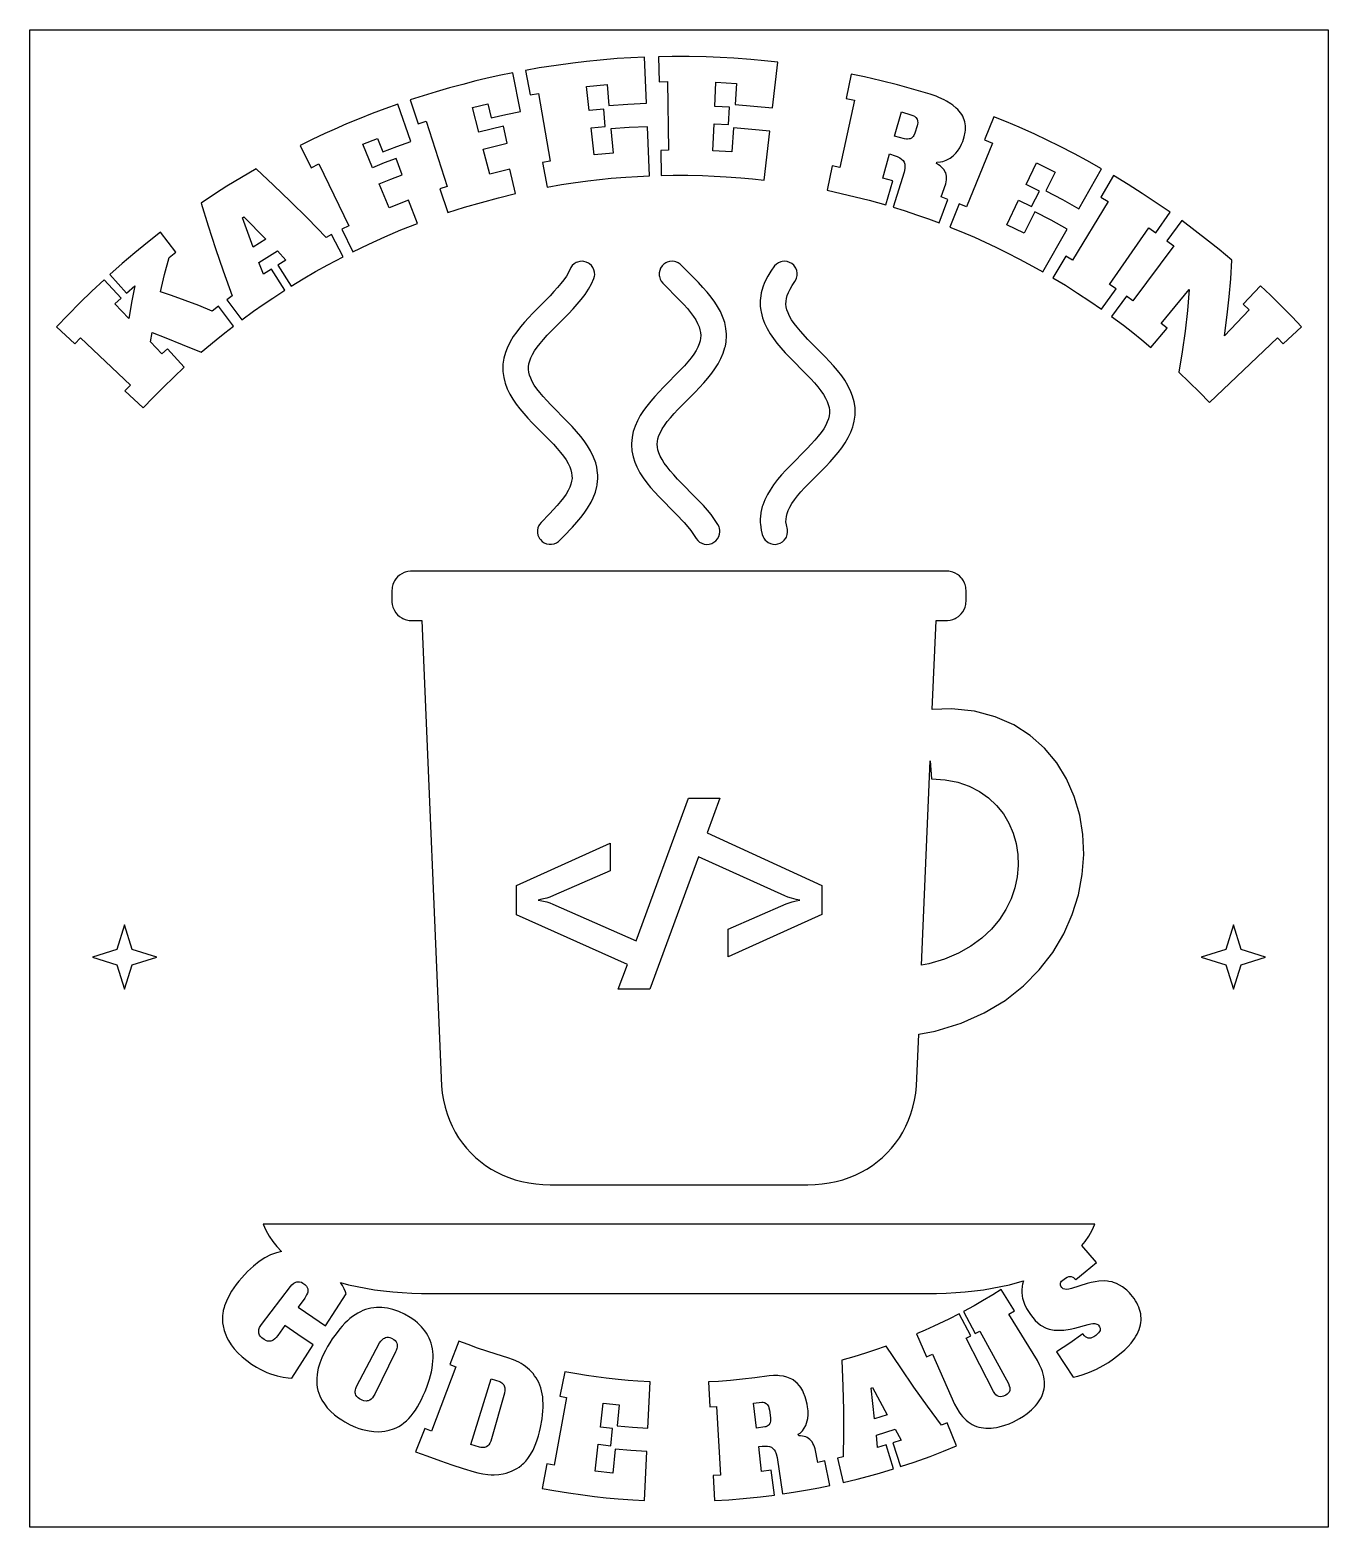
# Model space of a CAD drawing. Header units: millimetres. Extents: x 0 to 270, y 0 to 312.
import ezdxf

# ---------------------------------------------------------------- set-up
doc = ezdxf.new("R2010")
doc.units = ezdxf.units.MM

msp = doc.modelspace()

# ---------------------------------------------------------------- linework, layer by layer
at = {"layer": 'ENTGITTERRAHMEN'}
msp.add_lwpolyline([(0.5, 311.5), (270.048, 311.5), (270.048, 0.5), (0.5, 0.5)], close=True, dxfattribs=at)
at = {"layer": 'MOTIV'}
for points in [[(106.93, 283.955), (107.867, 278.839), (110.88, 279.36), (113.298, 279.733), (116.328, 280.144), (118.758, 280.429), (121.192, 280.675), (124.239, 280.928), (126.68, 281.085), (129.124, 281.204), (128.711, 291.407), (124.926, 291.209), (121.147, 290.924), (121.583, 285.932), (117.634, 285.537), (117.002, 291.146), (119.975, 291.454), (119.636, 295.053), (116.596, 294.739), (116.035, 299.717), (120.341, 300.148), (120.722, 295.789), (124.615, 296.083), (128.513, 296.286), (128.126, 305.855), (125.287, 305.718), (122.45, 305.534), (118.908, 305.241), (116.079, 304.955), (113.256, 304.624), (109.734, 304.146), (106.223, 303.597), (103.423, 303.107), (104.36, 297.992), (106.12, 298.305), (108.545, 284.242)], [(137.1, 281.317), (140.157, 281.25), (142.601, 281.152), (145.043, 281.014), (148.093, 280.787), (150.529, 280.562), (152.961, 280.297), (154.148, 290.439), (150.379, 290.835), (146.601, 291.144), (146.252, 286.146), (142.29, 286.373), (142.542, 292.012), (145.527, 291.851), (145.754, 295.459), (142.703, 295.623), (142.926, 300.629), (147.247, 300.381), (146.942, 296.016), (150.833, 295.698), (154.715, 295.289), (155.829, 304.801), (153.002, 305.109), (150.172, 305.371), (146.628, 305.635), (143.789, 305.795), (140.949, 305.909), (137.396, 305.987), (133.842, 305.994), (130.999, 305.948), (131.125, 300.749), (132.913, 300.783), (133.11, 286.514), (131.47, 286.483), (131.596, 281.284), (134.042, 281.323)], [(85.601, 278.482), (87.242, 273.548), (90.724, 274.66), (94.231, 275.688), (97.762, 276.631), (101.314, 277.49), (100.153, 282.559), (95.979, 281.543), (94.633, 286.763), (97.117, 287.383), (99.611, 287.964), (98.819, 291.492), (96.27, 290.898), (93.73, 290.264), (92.415, 295.361), (95.575, 296.144), (96.271, 293.213), (99.304, 293.905), (102.348, 294.54), (100.744, 302.596), (97.96, 302.018), (95.185, 301.395), (93.111, 300.899), (90.355, 300.199), (87.61, 299.454), (84.878, 298.666), (82.159, 297.833), (79.453, 296.957), (81.095, 292.023), (82.795, 292.578), (87.159, 278.992)], [(169.98, 297.253), (171.73, 296.882), (168.698, 282.938), (167.094, 283.278), (166.042, 278.185), (168.965, 277.551), (171.874, 276.861), (174.768, 276.113), (178.222, 275.141), (179.69, 280.13), (177.61, 280.727), (179.009, 285.735), (179.215, 285.677), (179.964, 285.436), (180.592, 285.189), (181.101, 284.936), (181.498, 284.668), (181.805, 284.356), (182.023, 284), (182.151, 283.599), (182.189, 283.255), (182.161, 282.731), (182, 281.969), (179.771, 274.676), (182.028, 273.967), (184.832, 273.031), (187.062, 272.243), (189.28, 271.42), (191.126, 276.282), (189.682, 276.823), (190.668, 279.544), (190.768, 279.959), (190.828, 280.358), (190.846, 280.742), (190.823, 281.111), (190.758, 281.465), (190.652, 281.803), (190.504, 282.125), (190.315, 282.432), (190.083, 282.724), (189.81, 282.999), (189.495, 283.258), (189.138, 283.5), (188.739, 283.726), (188.811, 284.036), (189.568, 284.093), (190.051, 284.187), (190.746, 284.415), (191.189, 284.625), (191.616, 284.881), (192.224, 285.351), (192.778, 285.904), (193.113, 286.316), (193.566, 286.998), (193.955, 287.76), (194.18, 288.312), (194.494, 289.3), (194.683, 290.242), (194.732, 290.697), (194.748, 291.14), (194.734, 291.572), (194.688, 291.992), (194.61, 292.401), (194.5, 292.798), (194.358, 293.184), (194.184, 293.559), (193.978, 293.921), (193.74, 294.272), (193.175, 294.943), (192.85, 295.265), (192.115, 295.881), (191.705, 296.174), (190.8, 296.73), (190.305, 296.992), (189.231, 297.485), (188.652, 297.714), (187.41, 298.139), (184.032, 299.144), (180.635, 300.082), (177.22, 300.952), (173.788, 301.754), (171.032, 302.346)], [(70.851, 267.015), (74.18, 268.523), (77.544, 269.95), (80.942, 271.296), (79.085, 276.154), (75.093, 274.565), (73.031, 279.546), (75.405, 280.507), (77.794, 281.43), (76.517, 284.813), (74.075, 283.869), (71.649, 282.886), (69.635, 287.75), (72.654, 288.967), (73.754, 286.162), (76.659, 287.27), (79.585, 288.324), (76.873, 296.077), (74.196, 295.116), (71.535, 294.112), (68.891, 293.066), (66.264, 291.977), (63.655, 290.846), (61.71, 289.97), (59.134, 288.766), (56.578, 287.521), (58.892, 282.864), (60.498, 283.652), (66.716, 270.807), (65.244, 270.085), (67.559, 265.428)], [(184.142, 293.566), (184.476, 293.278), (184.704, 292.937), (184.804, 292.642), (184.844, 292.194), (184.824, 291.947), (184.743, 291.547), (184.277, 290.042), (184.05, 289.581), (183.917, 289.392), (183.693, 289.159), (183.527, 289.039), (183.254, 288.909), (183.055, 288.853), (182.73, 288.817), (182.497, 288.823), (182.12, 288.879), (180.05, 289.462), (181.449, 294.47), (183.446, 293.897), (183.823, 293.747)], [(193.792, 269.624), (196.603, 268.42), (198.833, 267.416), (201.048, 266.376), (203.245, 265.301), (205.967, 263.907), (208.66, 262.459), (210.793, 261.262), (215.862, 270.126), (212.55, 271.969), (209.196, 273.734), (206.915, 269.273), (203.359, 271.035), (205.802, 276.124), (208.485, 274.806), (210.109, 278.036), (207.366, 279.383), (209.534, 283.9), (213.412, 281.978), (211.42, 278.082), (214.875, 276.264), (218.286, 274.366), (223.04, 282.68), (219.937, 284.413), (217.43, 285.754), (214.267, 287.373), (211.714, 288.623), (209.14, 289.831), (205.897, 291.283), (203.281, 292.398), (200.648, 293.47), (198.725, 288.638), (200.384, 287.968), (194.97, 274.765), (193.449, 275.379), (191.526, 270.547)], [(65.522, 264.397), (63.137, 269.018), (61.974, 268.412), (58.121, 272.376), (54.627, 275.848), (51.067, 279.271), (47.444, 282.643), (44.398, 280.859), (41.388, 279.015), (39.007, 277.496), (36.065, 275.544), (37.501, 270.807), (39.01, 266.106), (40.592, 261.441), (42.458, 256.237), (41.402, 255.459), (44.505, 251.285), (46.94, 253.059), (48.914, 254.442), (50.909, 255.795), (53.432, 257.44), (50.634, 261.824), (48.982, 260.755), (48.037, 263.168), (50.219, 264.564), (51.87, 265.587), (53.641, 263.696), (51.965, 262.664), (54.719, 258.253), (57.245, 259.795), (59.8, 261.288), (62.384, 262.731)], [(212.931, 260.017), (215.506, 258.454), (218.05, 256.84), (220.561, 255.176), (223.039, 253.462), (226.039, 257.711), (224.694, 258.649), (232.804, 270.391), (234.271, 269.367), (237.271, 273.615), (234.391, 275.606), (231.473, 277.54), (228.516, 279.416), (225.524, 281.233), (222.869, 276.76), (224.402, 275.84), (216.991, 263.645), (215.585, 264.489)], [(44.633, 272.476), (44.932, 272.665), (49.478, 268.063), (46.831, 266.392)], [(264.548, 249.815), (262.591, 251.879), (260.601, 253.911), (258.068, 256.405), (256.005, 258.364), (252.454, 254.565), (253.703, 253.386), (248.516, 247.947), (249.097, 252.285), (249.51, 256.04), (249.844, 259.826), (250.097, 263.643), (247.413, 265.89), (245.233, 267.649), (242.47, 269.799), (239.665, 271.894), (236.594, 267.697), (238.032, 266.633), (229.488, 255.204), (228.169, 256.179), (225.099, 251.982), (227.549, 250.151), (229.483, 248.651), (231.393, 247.12), (233.277, 245.559), (236.627, 249.537), (235.418, 250.545), (241.211, 257.564), (240.841, 253.209), (240.363, 248.896), (239.779, 244.627), (239.09, 240.404), (241.241, 238.357), (243.352, 236.267), (245.422, 234.137), (259.519, 247.568), (260.746, 246.267)], [(42.784, 249.987), (39.622, 254.116), (38.325, 253.112), (35.537, 254.228), (32.719, 255.301), (29.872, 256.333), (27.574, 257.127), (28.437, 260.68), (29.392, 264.241), (30.805, 265.338), (27.639, 269.464), (24.94, 267.351), (22.283, 265.186), (19.668, 262.971), (17.096, 260.705), (20.572, 256.836), (22.259, 258.331), (21.648, 255.245), (21.003, 251.554), (18.146, 254.613), (19.407, 255.779), (15.895, 259.615), (13.35, 257.239), (10.851, 254.813), (8.401, 252.338), (6, 249.815), (9.802, 246.267), (11.029, 247.568), (21.361, 237.724), (20.236, 236.531), (24.038, 232.983), (26.104, 235.154), (28.212, 237.283), (30.362, 239.371), (32.553, 241.416), (29.041, 245.252), (27.886, 244.184), (25.548, 246.687), (25.866, 248.622), (28.734, 247.538), (32.14, 246.184), (36.063, 244.531), (39.161, 247.124), (40.961, 248.569)], [(116.306, 212.148), (117.04, 213.406), (117.474, 214.312), (117.906, 215.456), (118.214, 216.641), (118.271, 216.955), (118.382, 217.861), (118.402, 218.194), (118.399, 219.1), (118.378, 219.433), (118.202, 220.651), (117.974, 221.557), (117.551, 222.74), (116.907, 224.076), (116.273, 225.136), (115.563, 226.163), (114.862, 227.069), (114.021, 228.067), (113.095, 229.089), (112.203, 230.025), (108.635, 233.631), (107.814, 234.497), (107.052, 235.343), (106.36, 236.167), (105.75, 236.964), (105.23, 237.73), (104.807, 238.458), (104.481, 239.146), (104.249, 239.791), (104.103, 240.399), (104.035, 240.979), (104.04, 241.551), (104.119, 242.135), (104.277, 242.747), (104.522, 243.398), (104.863, 244.092), (105.3, 244.826), (105.833, 245.597), (106.456, 246.398), (107.159, 247.226), (107.931, 248.075), (108.758, 248.943), (112.334, 252.557), (113.27, 253.546), (114.146, 254.524), (114.981, 255.526), (115.76, 256.557), (116.47, 257.623), (117.096, 258.728), (117.62, 259.877), (117.746, 260.385), (117.771, 260.647), (117.743, 261.17), (117.614, 261.678), (117.389, 262.15), (117.242, 262.368), (117.075, 262.57), (116.686, 262.921), (116.467, 263.066), (115.993, 263.288), (115.484, 263.414), (115.223, 263.439), (114.7, 263.411), (114.192, 263.282), (113.95, 263.181), (113.502, 262.91), (113.115, 262.557), (112.804, 262.135), (112.304, 261.099), (111.885, 260.372), (111.37, 259.608), (110.764, 258.813), (110.076, 257.99), (109.317, 257.145), (108.499, 256.28), (104.933, 252.677), (103.997, 251.694), (103.173, 250.788), (102.344, 249.815), (101.567, 248.818), (100.852, 247.793), (100.214, 246.734), (99.566, 245.403), (99.224, 244.497), (98.903, 243.316), (98.72, 242.099), (98.697, 241.767), (98.688, 240.861), (98.706, 240.527), (98.868, 239.306), (99.085, 238.4), (99.169, 238.119), (99.595, 236.973), (100.129, 235.87), (100.754, 234.806), (101.458, 233.776), (102.228, 232.775), (103.05, 231.799), (103.912, 230.843), (104.802, 229.905), (108.376, 226.294), (109.201, 225.427), (109.97, 224.579), (110.669, 223.752), (111.288, 222.952), (111.816, 222.183), (112.249, 221.451), (112.585, 220.759), (112.826, 220.11), (112.98, 219.499), (113.054, 218.917), (113.056, 218.345), (112.985, 217.763), (112.835, 217.154), (112.598, 216.507), (112.268, 215.817), (111.839, 215.087), (111.315, 214.319), (110.701, 213.521), (110.006, 212.696), (108.417, 210.982), (106.654, 209.201), (106.322, 208.796), (106.188, 208.57), (105.988, 208.086), (105.886, 207.572), (105.887, 207.048), (105.99, 206.534), (106.078, 206.288), (106.326, 205.826), (106.483, 205.615), (106.854, 205.245), (107.29, 204.955), (107.774, 204.755), (108.288, 204.653), (108.812, 204.654), (109.326, 204.757), (109.809, 204.958), (110.245, 205.25), (111.357, 206.347), (113.183, 208.239), (114.063, 209.215), (114.902, 210.214), (115.599, 211.12)], [(133.443, 219.905), (132.788, 220.716), (132.22, 221.499), (131.745, 222.248), (131.368, 222.958), (131.087, 223.626), (130.897, 224.252), (130.789, 224.845), (130.756, 225.419), (130.796, 225.994), (130.911, 226.589), (131.109, 227.219), (131.399, 227.89), (131.785, 228.604), (132.268, 229.356), (132.845, 230.142), (133.507, 230.956), (134.244, 231.794), (135.044, 232.652), (138.61, 236.262), (140.416, 238.175), (141.274, 239.163), (142.085, 240.179), (142.738, 241.085), (143.403, 242.132), (143.982, 243.216), (144.462, 244.341), (144.825, 245.509), (144.896, 245.809), (145.055, 246.715), (145.139, 247.948), (145.135, 248.284), (145.023, 249.513), (144.766, 250.713), (144.476, 251.619), (143.88, 252.99), (143.284, 254.067), (142.697, 254.973), (141.936, 256.013), (141.116, 257.023), (140.25, 258.007), (139.317, 259.007), (135.524, 262.826), (135.09, 263.119), (134.607, 263.322), (134.353, 263.387), (133.832, 263.441), (133.31, 263.393), (132.808, 263.243), (132.57, 263.133), (132.133, 262.844), (131.761, 262.475), (131.467, 262.041), (131.264, 261.558), (131.159, 261.045), (131.156, 260.521), (131.194, 260.261), (131.343, 259.759), (131.587, 259.296), (131.918, 258.889), (135.464, 255.301), (136.267, 254.442), (137.007, 253.603), (137.673, 252.787), (138.254, 252), (138.742, 251.246), (139.133, 250.53), (139.427, 249.857), (139.63, 249.225), (139.749, 248.628), (139.792, 248.053), (139.762, 247.479), (139.658, 246.888), (139.472, 246.263), (139.196, 245.598), (138.823, 244.89), (138.353, 244.143), (137.79, 243.362), (137.139, 242.551), (136.412, 241.716), (135.62, 240.861), (132.067, 237.261), (130.255, 235.353), (129.391, 234.368), (128.574, 233.357), (127.909, 232.451), (127.233, 231.409), (126.641, 230.33), (126.147, 229.211), (125.766, 228.049), (125.691, 227.753), (125.516, 226.847), (125.412, 225.617), (125.41, 225.282), (125.5, 224.05), (125.738, 222.845), (126.107, 221.679), (126.488, 220.773), (127.175, 219.473), (127.844, 218.428), (128.584, 217.414), (129.383, 216.427), (130.228, 215.462), (131.068, 214.556), (134.697, 210.879), (136.342, 209.146), (137.075, 208.309), (137.733, 207.496), (138.305, 206.712), (138.838, 205.876), (139.162, 205.464), (139.56, 205.123), (140.017, 204.867), (140.515, 204.704), (141.035, 204.641), (141.557, 204.682), (142.062, 204.823), (142.529, 205.06), (142.941, 205.384), (143.282, 205.782), (143.539, 206.238), (143.702, 206.736), (143.764, 207.257), (143.757, 207.519), (143.665, 208.035), (143.582, 208.284), (143.345, 208.751), (142.673, 209.795), (141.931, 210.807), (141.197, 211.713), (140.336, 212.699), (139.403, 213.703), (134.968, 218.212), (134.173, 219.069)], [(159.875, 214.693), (160.574, 215.519), (161.343, 216.367), (162.168, 217.234), (165.741, 220.845), (166.631, 221.783), (167.494, 222.738), (168.316, 223.715), (169.086, 224.715), (169.79, 225.745), (170.416, 226.808), (170.95, 227.912), (171.377, 229.057), (171.461, 229.338), (171.679, 230.244), (171.841, 231.465), (171.859, 231.799), (171.852, 232.705), (171.828, 233.037), (171.646, 234.254), (171.326, 235.436), (170.985, 236.342), (170.337, 237.673), (169.699, 238.732), (169.073, 239.638), (168.208, 240.754), (167.379, 241.728), (166.556, 242.634), (165.619, 243.617), (162.054, 247.22), (160.476, 248.93), (159.787, 249.753), (159.181, 250.549), (158.665, 251.313), (158.246, 252.04), (157.924, 252.726), (157.696, 253.369), (157.553, 253.975), (157.489, 254.555), (157.497, 255.127), (157.579, 255.712), (157.741, 256.325), (157.99, 256.978), (158.335, 257.674), (158.776, 258.41), (159.355, 259.242), (159.611, 259.7), (159.704, 259.945), (159.816, 260.457), (159.825, 260.981), (159.733, 261.496), (159.542, 261.984), (159.411, 262.212), (159.086, 262.623), (158.688, 262.963), (158.23, 263.218), (157.732, 263.38), (157.211, 263.441), (156.689, 263.399), (156.433, 263.341), (155.946, 263.149), (155.505, 262.866), (155.127, 262.503), (154.337, 261.389), (153.695, 260.332), (153.042, 259.005), (152.696, 258.099), (152.369, 256.919), (152.18, 255.703), (152.155, 255.372), (152.142, 254.466), (152.158, 254.132), (152.258, 253.226), (152.313, 252.91), (152.609, 251.72), (153.03, 250.573), (153.559, 249.468), (154.181, 248.402), (154.882, 247.371), (155.572, 246.465), (156.407, 245.463), (157.33, 244.435), (158.219, 243.496), (161.794, 239.883), (162.622, 239.015), (163.393, 238.166), (164.096, 237.339), (164.718, 236.538), (165.25, 235.767), (165.688, 235.033), (166.027, 234.339), (166.272, 233.688), (166.43, 233.076), (166.508, 232.493), (166.513, 231.921), (166.445, 231.34), (166.298, 230.733), (166.066, 230.087), (165.739, 229.399), (165.315, 228.67), (164.795, 227.904), (164.185, 227.107), (163.492, 226.283), (162.729, 225.437), (161.908, 224.571), (158.34, 220.965), (157.448, 220.029), (156.582, 219.075), (155.756, 218.1), (154.893, 216.981), (154.172, 215.92), (153.638, 215.014), (153.095, 213.915), (152.658, 212.773), (152.572, 212.495), (152.286, 211.277), (152.17, 210.371), (152.148, 210.038), (152.146, 209.132), (152.166, 208.799), (152.335, 207.579), (152.559, 206.673), (152.734, 206.18), (152.857, 205.948), (153.167, 205.526), (153.352, 205.34), (153.772, 205.026), (154.245, 204.8), (154.752, 204.671), (155.276, 204.644), (155.794, 204.719), (156.288, 204.893), (156.738, 205.161), (157.128, 205.512), (157.442, 205.931), (157.566, 206.162), (157.744, 206.655), (157.823, 207.173), (157.799, 207.696), (157.564, 208.705), (157.492, 209.286), (157.493, 209.858), (157.568, 210.441), (157.721, 211.051), (157.962, 211.7), (158.297, 212.392), (158.729, 213.124), (159.257, 213.893)], [(76.855, 197.885), (76.501, 197.481), (76.202, 197.034), (76.075, 196.796), (75.869, 196.3), (75.73, 195.78), (75.686, 195.515), (75.651, 194.978), (75.66, 192.653), (75.73, 192.12), (75.869, 191.6), (75.964, 191.348), (76.202, 190.866), (76.501, 190.419), (76.855, 190.014), (77.26, 189.66), (77.707, 189.361), (77.944, 189.234), (78.441, 189.028), (78.699, 188.95), (79.226, 188.845), (79.763, 188.81), (81.905, 188.81), (85.931, 92.18), (86.102, 90.659), (86.356, 89.184), (86.692, 87.754), (87.106, 86.373), (87.598, 85.042), (88.163, 83.763), (88.802, 82.537), (89.51, 81.367), (90.286, 80.253), (91.127, 79.199), (92.032, 78.205), (92.998, 77.274), (94.023, 76.407), (95.105, 75.606), (96.241, 74.872), (97.429, 74.209), (98.667, 73.617), (99.953, 73.098), (101.285, 72.653), (102.659, 72.286), (104.075, 71.997), (105.53, 71.789), (107.021, 71.662), (108.546, 71.62), (162.002, 71.62), (163.527, 71.662), (165.018, 71.789), (166.473, 71.997), (167.889, 72.286), (169.263, 72.653), (170.595, 73.098), (171.881, 73.617), (173.119, 74.209), (174.307, 74.872), (175.443, 75.606), (176.525, 76.407), (177.55, 77.274), (178.516, 78.205), (179.421, 79.199), (180.262, 80.253), (181.038, 81.367), (181.746, 82.537), (182.385, 83.763), (182.95, 85.042), (183.442, 86.373), (183.856, 87.754), (184.192, 89.184), (184.446, 90.659), (184.617, 92.18), (185.064, 102.914), (188.462, 103.531), (193.832, 105.168), (198.676, 107.314), (202.997, 109.912), (206.801, 112.906), (210.092, 116.241), (212.874, 119.859), (215.152, 123.704), (216.93, 127.721), (218.213, 131.853), (219.006, 136.044), (219.312, 140.238), (219.136, 144.378), (218.482, 148.408), (217.356, 152.272), (215.761, 155.914), (213.702, 159.278), (211.184, 162.307), (208.211, 164.945), (204.787, 167.137), (200.916, 168.824), (196.604, 169.953), (191.855, 170.466), (187.874, 170.343), (188.643, 188.81), (191.054, 188.819), (191.587, 188.889), (192.107, 189.028), (192.604, 189.234), (192.841, 189.361), (193.288, 189.66), (193.496, 189.83), (193.877, 190.211), (194.204, 190.637), (194.473, 191.103), (194.679, 191.6), (194.818, 192.12), (194.862, 192.385), (194.897, 192.922), (194.897, 194.978), (194.862, 195.515), (194.818, 195.78), (194.679, 196.3), (194.584, 196.551), (194.346, 197.034), (194.047, 197.481), (193.877, 197.689), (193.496, 198.069), (193.07, 198.397), (192.604, 198.666), (192.107, 198.872), (191.849, 198.95), (191.322, 199.055), (190.785, 199.09), (79.763, 199.09), (79.494, 199.081), (78.961, 199.011), (78.441, 198.872), (78.189, 198.777), (77.707, 198.539), (77.26, 198.24)], [(197.676, 153.306), (199.575, 151.958), (201.226, 150.389), (202.625, 148.627), (203.768, 146.701), (204.651, 144.639), (205.268, 142.47), (205.617, 140.222), (205.691, 137.925), (205.487, 135.606), (205, 133.294), (204.225, 131.018), (203.159, 128.806), (201.796, 126.687), (200.133, 124.689), (198.165, 122.842), (195.887, 121.172), (193.295, 119.71), (190.384, 118.483), (187.15, 117.521), (185.661, 117.241), (187.431, 159.702), (187.701, 155.914), (190.543, 155.737), (193.156, 155.224), (195.535, 154.405)], [(106.806, 130.605), (107.796, 130.364), (108.441, 130.164), (109.064, 129.926), (126.374, 122.301), (137.231, 151.915), (143.779, 151.915), (141.118, 144.733), (164.902, 133.792), (164.902, 127.751), (145.469, 118.921), (145.469, 124.667), (157.495, 129.935), (158.122, 130.171), (158.771, 130.375), (159.63, 130.598), (160.382, 130.75), (159.63, 130.895), (158.64, 131.136), (157.869, 131.381), (157.25, 131.626), (139.301, 139.748), (129.205, 112.204), (122.657, 112.204), (124.558, 117.358), (101.534, 127.708), (101.534, 133.749), (120.967, 142.579), (120.967, 136.833), (109.186, 131.668), (108.441, 131.373), (107.796, 131.163), (106.806, 130.902), (106.054, 130.75)], [(13.458, 118.907), (18.541, 117.308), (20.14, 112.225), (21.739, 117.308), (26.822, 118.907), (21.739, 120.506), (20.14, 125.589), (18.541, 120.506)], [(243.726, 118.907), (248.809, 117.308), (250.408, 112.225), (252.007, 117.308), (257.09, 118.907), (252.007, 120.506), (250.408, 125.589), (248.809, 120.506)], [(48.105, 55.649), (46.907, 54.704), (45.705, 53.589), (44.502, 52.303), (43.896, 51.588), (43.337, 50.88), (42.827, 50.18), (42.366, 49.486), (41.773, 48.459), (41.279, 47.445), (40.91, 46.447), (40.805, 46.116), (40.644, 45.46), (40.533, 44.811), (40.504, 44.489), (40.475, 44.168), (40.467, 43.531), (40.512, 42.901), (40.604, 42.278), (40.83, 41.354), (41.146, 40.442), (41.415, 39.844), (41.729, 39.252), (42.288, 38.38), (42.937, 37.524), (43.696, 36.691), (44.545, 35.878), (45.504, 35.092), (46.529, 34.346), (47.575, 33.685), (48.279, 33.293), (48.987, 32.939), (49.699, 32.623), (50.415, 32.346), (51.809, 31.907), (53.053, 31.616), (54.142, 31.47), (54.855, 31.452), (59.312, 38.351), (56.131, 40.468), (53.451, 42.352), (51.949, 40.268), (51.645, 39.886), (51.337, 39.58), (51.023, 39.349), (50.706, 39.193), (50.491, 39.131), (50.273, 39.102), (50.052, 39.104), (49.828, 39.139), (49.6, 39.204), (49.134, 39.432), (48.674, 39.774), (48.322, 40.154), (48.193, 40.353), (48.095, 40.558), (48.029, 40.769), (47.994, 40.985), (48.002, 41.323), (48.048, 41.558), (48.179, 41.925), (48.307, 42.179), (48.56, 42.574), (54.585, 50.449), (54.898, 50.798), (55.314, 51.151), (55.728, 51.376), (55.934, 51.441), (56.14, 51.474), (56.452, 51.468), (56.872, 51.357), (57.19, 51.195), (57.605, 50.887), (57.92, 50.539), (58.081, 50.259), (58.176, 49.962), (58.207, 49.648), (58.169, 49.313), (58.106, 49.078), (57.954, 48.706), (57.815, 48.446), (57.548, 48.038), (56.213, 46.186), (59.238, 44.068), (61.876, 42.319), (66.179, 48.978), (66.038, 49.368), (65.752, 49.989), (65.378, 50.654), (64.959, 51.301), (66.672, 50.847), (68.417, 50.451), (70.212, 50.105), (72.053, 49.807), (73.937, 49.558), (75.86, 49.356), (77.819, 49.201), (79.81, 49.091), (81.83, 49.026), (83.875, 49.004), (186.673, 49.004), (188.718, 49.026), (190.737, 49.091), (192.729, 49.201), (194.688, 49.356), (196.611, 49.558), (198.495, 49.807), (200.336, 50.105), (202.131, 50.451), (203.876, 50.847), (205.567, 51.295), (206.83, 51.68), (206.602, 50.933), (206.526, 50.534), (206.454, 49.726), (206.458, 49.316), (206.546, 48.486), (206.63, 48.065), (206.881, 47.212), (207.048, 46.781), (207.465, 45.907), (207.716, 45.465), (208.238, 44.661), (208.738, 44), (209.258, 43.414), (209.797, 42.903), (210.357, 42.467), (210.645, 42.278), (211.235, 41.957), (211.539, 41.826), (212.164, 41.619), (212.839, 41.475), (213.196, 41.426), (213.95, 41.374), (214.756, 41.386), (215.179, 41.416), (216.525, 41.603), (217.487, 41.812), (220.256, 42.6), (220.768, 42.715), (221.204, 42.778), (221.642, 42.782), (221.86, 42.744), (222.058, 42.673), (222.235, 42.571), (222.391, 42.436), (222.618, 42.123), (222.724, 41.848), (222.748, 41.64), (222.708, 41.361), (222.618, 41.148), (222.411, 40.852), (222.19, 40.621), (221.808, 40.303), (221.433, 40.05), (221.086, 39.868), (220.766, 39.759), (220.474, 39.721), (220.208, 39.755), (219.951, 39.853), (219.696, 40.015), (219.444, 40.241), (219.111, 40.639), (216.41, 38.722), (213.664, 36.868), (217.117, 31.624), (218.095, 31.83), (219.23, 32.176), (220.519, 32.669), (221.939, 33.306), (223.369, 34.066), (224.433, 34.714), (225.489, 35.427), (226.766, 36.394), (227.819, 37.314), (228.511, 38.012), (229.132, 38.714), (229.829, 39.655), (230.125, 40.127), (230.386, 40.6), (230.611, 41.073), (230.801, 41.546), (230.956, 42.019), (231.076, 42.491), (231.161, 42.962), (231.21, 43.431), (231.224, 43.896), (231.203, 44.358), (231.147, 44.818), (231.056, 45.274), (230.931, 45.728), (230.77, 46.178), (230.576, 46.625), (230.348, 47.07), (230.085, 47.511), (229.789, 47.95), (229.097, 48.82), (228.818, 49.128), (228.248, 49.688), (227.959, 49.941), (227.369, 50.393), (226.767, 50.772), (226.153, 51.081), (225.526, 51.319), (225.208, 51.411), (224.56, 51.545), (224.226, 51.588), (223.532, 51.628), (222.432, 51.574), (221.657, 51.463), (220.85, 51.293), (220.008, 51.065), (216.786, 50.072), (216.206, 49.932), (215.737, 49.869), (215.368, 49.888), (215.054, 50.012), (214.788, 50.245), (214.574, 50.572), (214.503, 50.765), (214.478, 51.01), (214.512, 51.184), (214.594, 51.36), (214.723, 51.546), (214.971, 51.808), (215.497, 52.227), (215.869, 52.434), (216.225, 52.548), (216.566, 52.568), (216.73, 52.544), (217.049, 52.424), (217.203, 52.329), (217.499, 52.069), (217.642, 51.903), (219.624, 53.504), (221.962, 55.475), (218.933, 58.985), (219.617, 59.826), (220.387, 60.953), (221.058, 62.143), (221.625, 63.396), (48.923, 63.396), (49.49, 62.143), (50.161, 60.953), (50.931, 59.826), (51.798, 58.761), (52.75, 57.764), (51.661, 57.493), (50.483, 57.042), (49.297, 56.427)], [(186.668, 35.836), (187.933, 36.385), (192.506, 26.039), (192.966, 25.175), (193.453, 24.383), (193.796, 23.904), (194.153, 23.461), (194.524, 23.056), (194.909, 22.687), (195.309, 22.356), (195.723, 22.063), (196.151, 21.807), (196.594, 21.588), (197.051, 21.408), (197.523, 21.266), (198.007, 21.158), (198.505, 21.083), (199.014, 21.039), (199.535, 21.027), (200.069, 21.046), (200.613, 21.099), (201.17, 21.183), (201.737, 21.3), (202.904, 21.633), (203.807, 21.972), (204.729, 22.379), (205.963, 23.028), (206.808, 23.551), (207.587, 24.095), (208.504, 24.859), (208.914, 25.255), (209.29, 25.66), (209.632, 26.074), (209.942, 26.497), (210.218, 26.928), (210.462, 27.367), (210.672, 27.813), (210.849, 28.268), (210.99, 28.731), (211.092, 29.205), (211.156, 29.689), (211.181, 30.183), (211.168, 30.686), (211.116, 31.2), (211.027, 31.723), (210.899, 32.256), (210.734, 32.799), (210.531, 33.351), (210.153, 34.2), (209.7, 35.068), (203.778, 44.706), (204.949, 45.436), (202.175, 49.835), (200.458, 48.771), (198.288, 47.481), (196.534, 46.48), (194.318, 45.269), (196.767, 40.681), (197.739, 41.205), (203.661, 30.325), (203.867, 29.833), (203.951, 29.494), (203.975, 29.181), (203.939, 28.893), (203.799, 28.544), (203.626, 28.306), (203.396, 28.089), (203.107, 27.893), (202.669, 27.684), (202.355, 27.596), (202.056, 27.568), (201.682, 27.622), (201.334, 27.784), (201.089, 27.981), (200.856, 28.241), (200.566, 28.688), (194.909, 39.708), (195.889, 40.216), (193.475, 44.823), (191.293, 43.707), (188.202, 42.216), (186.418, 41.403), (184.621, 40.617)], [(61.474, 36.417), (61.131, 35.658), (60.708, 34.551), (60.381, 33.474), (60.226, 32.776), (60.118, 32.093), (60.059, 31.424), (60.054, 31.097), (60.049, 30.771), (60.087, 30.132), (60.174, 29.509), (60.31, 28.902), (60.491, 28.309), (60.714, 27.729), (61.131, 26.887), (61.633, 26.073), (62.238, 25.295), (62.927, 24.549), (63.719, 23.841), (64.595, 23.168), (65.233, 22.743), (65.912, 22.335), (67, 21.768), (68.095, 21.276), (68.814, 21.007), (69.522, 20.781), (70.22, 20.599), (70.908, 20.459), (71.916, 20.336), (72.901, 20.299), (73.541, 20.331), (74.168, 20.405), (75.082, 20.599), (75.97, 20.878), (76.542, 21.122), (76.821, 21.269), (77.099, 21.416), (77.639, 21.758), (78.163, 22.148), (78.418, 22.367), (78.672, 22.586), (79.164, 23.072), (79.64, 23.606), (80.1, 24.187), (80.545, 24.816), (80.975, 25.491), (81.389, 26.212), (81.79, 26.981), (82.176, 27.795), (82.548, 28.655), (82.893, 29.526), (83.198, 30.375), (83.461, 31.199), (83.685, 32.001), (83.869, 32.778), (84.014, 33.532), (84.12, 34.261), (84.188, 34.967), (84.217, 35.649), (84.209, 36.308), (84.163, 36.942), (84.079, 37.553), (83.958, 38.141), (83.799, 38.705), (83.607, 39.248), (83.383, 39.773), (83.13, 40.278), (82.845, 40.765), (82.529, 41.234), (82.183, 41.685), (81.806, 42.119), (81.398, 42.535), (80.958, 42.934), (80.488, 43.317), (79.985, 43.684), (79.451, 44.036), (78.287, 44.694), (77.073, 45.254), (76.476, 45.483), (75.884, 45.676), (75.298, 45.834), (74.718, 45.958), (74.141, 46.046), (73.569, 46.099), (73.001, 46.117), (72.436, 46.099), (71.874, 46.045), (71.316, 45.956), (70.76, 45.831), (70.206, 45.67), (69.656, 45.469), (69.108, 45.224), (68.563, 44.935), (68.021, 44.602), (67.482, 44.224), (66.946, 43.802), (66.412, 43.335), (65.882, 42.822), (65.355, 42.264), (64.831, 41.661), (64.054, 40.663), (63.286, 39.573), (62.78, 38.784), (62.299, 37.979), (61.864, 37.19)], [(71.055, 26.873), (70.75, 26.74), (70.536, 26.691), (70.313, 26.673), (69.842, 26.728), (69.466, 26.85), (68.956, 27.111), (68.637, 27.343), (68.384, 27.599), (68.198, 27.878), (68.079, 28.181), (68.037, 28.397), (68.028, 28.629), (68.074, 29.003), (68.145, 29.271), (68.31, 29.701), (73.113, 38.753), (73.368, 39.126), (73.634, 39.426), (73.911, 39.656), (74.101, 39.769), (74.296, 39.851), (74.6, 39.919), (74.918, 39.92), (75.249, 39.857), (75.595, 39.728), (76.04, 39.474), (76.306, 39.251), (76.51, 39.001), (76.653, 38.724), (76.735, 38.42), (76.754, 38.199), (76.729, 37.841), (76.677, 37.583), (76.546, 37.17), (76.422, 36.876), (72.105, 28.138), (71.868, 27.712), (71.614, 27.358), (71.343, 27.079)], [(87.674, 34.248), (88.962, 33.752), (83.915, 20.438), (82.486, 20.988), (80.591, 16.145), (82.882, 15.27), (85.766, 14.23), (88.087, 13.44), (90.422, 12.688), (92.768, 11.974), (93.487, 11.779), (94.542, 11.562), (95.57, 11.421), (96.238, 11.378), (96.891, 11.371), (97.842, 11.436), (98.763, 11.574), (99.356, 11.715), (99.933, 11.893), (100.495, 12.106), (101.04, 12.356), (101.57, 12.642), (102.078, 12.967), (102.563, 13.338), (102.794, 13.545), (103.024, 13.753), (103.46, 14.212), (103.872, 14.716), (104.442, 15.559), (104.965, 16.489), (105.282, 17.166), (105.576, 17.887), (105.847, 18.651), (106.095, 19.457), (106.322, 20.306), (106.527, 21.198), (106.845, 22.963), (106.95, 23.8), (107.021, 24.606), (107.058, 25.383), (107.06, 26.128), (107.029, 26.844), (106.965, 27.529), (106.867, 28.184), (106.737, 28.809), (106.574, 29.403), (106.378, 29.968), (106.151, 30.503), (105.89, 31.009), (105.603, 31.487), (105.292, 31.943), (104.959, 32.374), (104.603, 32.782), (104.225, 33.168), (103.823, 33.53), (103.398, 33.869), (102.949, 34.186), (102.477, 34.481), (101.982, 34.754), (100.918, 35.237), (99.755, 35.635), (97.306, 36.386), (95.358, 37.022), (93.421, 37.69), (91.495, 38.39), (89.58, 39.121)], [(192.927, 17.344), (190.929, 22.145), (189.796, 21.68), (186.894, 25.601), (184.064, 29.563), (181.306, 33.563), (178.291, 38.109), (175.898, 37.262), (173.971, 36.62), (171.549, 35.861), (169.112, 35.152), (169.317, 29.701), (169.413, 24.843), (169.428, 19.975), (169.36, 15.096), (168.169, 14.813), (169.35, 9.748), (172.276, 10.462), (174.607, 11.075), (176.928, 11.725), (179.814, 12.59), (178.27, 17.556), (176.513, 17.022), (176.252, 19.592), (180.152, 20.826), (181.416, 18.574), (179.671, 18), (181.265, 13.049), (184.073, 13.984), (187.418, 15.178), (190.183, 16.234)], [(98.634, 30.345), (98.779, 30.19), (98.899, 30.018), (98.994, 29.829), (99.111, 29.397), (99.128, 28.894), (99.046, 28.32), (96.352, 18.793), (96.196, 18.331), (96.01, 17.938), (95.795, 17.614), (95.549, 17.359), (95.273, 17.173), (95.071, 17.086), (94.856, 17.027), (94.506, 16.993), (94.125, 17.023), (93.853, 17.08), (92.015, 17.638), (96.275, 31.258), (98.05, 30.704), (98.464, 30.482)], [(109.28, 8.097), (112.297, 7.598), (115.323, 7.161), (117.75, 6.855), (120.182, 6.59), (122.618, 6.363), (125.667, 6.137), (128.11, 6), (128.597, 16.199), (125.293, 16.397), (121.995, 16.672), (121.519, 11.684), (117.837, 12.083), (118.516, 17.686), (121.089, 17.399), (121.457, 20.995), (118.951, 21.275), (119.554, 26.249), (122.874, 25.89), (122.458, 21.533), (125.642, 21.268), (128.83, 21.077), (129.288, 30.643), (126.737, 30.791), (124.698, 30.947), (122.663, 31.136), (120.124, 31.419), (118.096, 31.682), (116.074, 31.979), (114.056, 32.308), (111.543, 32.766), (110.559, 27.66), (111.915, 27.406), (109.363, 13.365), (107.858, 13.647), (106.874, 8.54)], [(141.674, 25.457), (143.052, 25.532), (143.902, 11.287), (142.373, 11.204), (142.628, 6.009), (145.613, 6.185), (148.593, 6.421), (152.163, 6.782), (155.13, 7.148), (154.442, 12.303), (152.438, 12.05), (151.822, 17.214), (152.528, 17.282), (153.141, 17.305), (153.661, 17.281), (154.093, 17.207), (154.468, 17.063), (154.79, 16.844), (155.061, 16.55), (155.233, 16.272), (155.469, 15.677), (155.64, 14.918), (156.732, 7.371), (159.071, 7.727), (161.985, 8.225), (164.309, 8.664), (166.626, 9.14), (165.54, 14.226), (164.131, 13.932), (163.54, 16.766), (163.413, 17.172), (163.263, 17.545), (163.09, 17.885), (162.895, 18.191), (162.677, 18.464), (162.438, 18.703), (162.176, 18.909), (161.892, 19.083), (161.586, 19.223), (161.257, 19.331), (160.907, 19.406), (160.533, 19.449), (160.137, 19.46), (160.051, 19.767), (160.414, 20.028), (160.891, 20.484), (161.289, 21.015), (161.606, 21.622), (161.772, 22.068), (161.903, 22.544), (161.998, 23.04), (162.07, 23.814), (162.061, 24.625), (161.971, 25.474), (161.866, 26.06), (161.621, 27.067), (161.476, 27.533), (161.145, 28.392), (160.959, 28.784), (160.545, 29.496), (160.318, 29.815), (159.823, 30.381), (159.556, 30.628), (158.981, 31.05), (158.673, 31.228), (158.022, 31.526), (157.677, 31.646), (156.95, 31.831), (156.172, 31.941), (155.763, 31.968), (154.907, 31.969), (153.996, 31.897), (151.009, 31.492), (148.492, 31.199), (145.97, 30.957), (143.443, 30.767), (141.419, 30.651)], [(175.155, 29.374), (175.423, 29.459), (178.478, 23.814), (175.902, 22.999)], [(153.025, 26.35), (153.344, 26.191), (153.611, 25.944), (153.826, 25.599), (153.953, 25.276), (154.077, 24.758), (154.295, 23.197), (154.306, 22.806), (154.289, 22.57), (154.194, 22.158), (154.116, 21.983), (153.962, 21.756), (153.763, 21.569), (153.606, 21.466), (153.334, 21.346), (153.127, 21.288), (151.363, 21.056), (150.747, 26.22), (152.446, 26.423), (152.751, 26.411)]]:
    msp.add_lwpolyline(points, close=True, dxfattribs=at)

doc.saveas('drawing.dxf')
